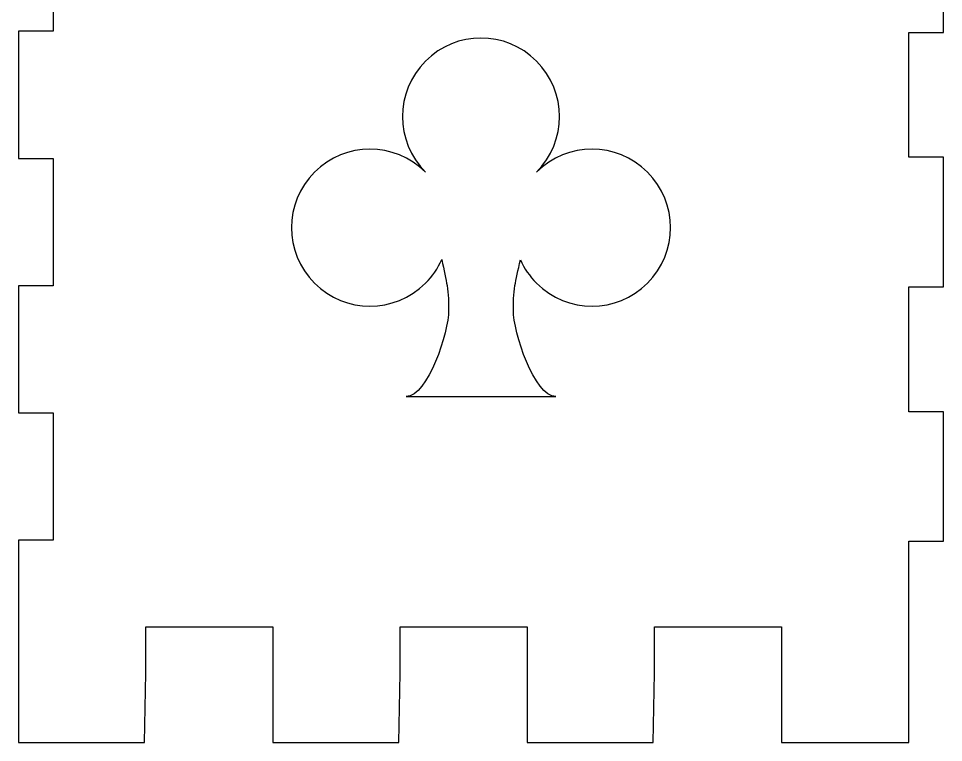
# Model space of a CAD drawing. Extents: x 33 to 452, y -592 to -16.
# Drawn here: x 289.5 to 369.5, y -118.5 to -55.9 of the extents above; entities that cross this region are included whole.
import ezdxf

# ---------------------------------------------------------------- set-up
doc = ezdxf.new("R2010")
doc.units = 0
doc.layers.add('LAYER_1', color=7, linetype='CONTINUOUS')

msp = doc.modelspace()

# ---------------------------------------------------------------- linework, layer by layer
at = {"layer": 'LAYER_1'}
for points in [[(292.523, -46.041), (292.523, -57.041), (289.523, -57.041), (289.523, -68.04), (292.523, -68.04), (292.523, -79.04), (289.523, -79.04), (289.523, -90.041), (292.523, -90.041), (292.523, -101.041), (289.523, -101.041), (289.523, -118.541), (300.423, -118.541), (300.523, -112.541), (300.523, -108.541)], [(300.523, -108.541), (311.523, -108.541), (311.523, -118.541), (322.423, -118.541), (322.523, -112.541), (322.523, -108.541), (333.523, -108.541), (333.523, -118.541), (344.423, -118.541), (344.523, -112.541), (344.523, -108.541), (355.524, -108.541), (355.524, -118.541), (366.523, -118.541), (366.523, -101.141), (369.523, -101.141), (369.523, -89.941), (366.523, -89.941), (366.523, -79.14), (369.523, -79.14), (369.523, -67.94), (366.523, -67.94), (366.523, -57.141), (369.523, -57.141), (369.523, -45.941)]]:
    msp.add_lwpolyline(points, dxfattribs=at)
msp.add_open_spline([(332.93, -76.799), (332.719, -77.7), (332.559, -78.515), (332.459, -79.027), (332.318, -79.741), (332.323, -80.626), (332.323, -81.159), (332.323, -83.037), (334.118, -88.628), (335.991, -88.628), (335.991, -88.628), (323.056, -88.628), (323.056, -88.628), (324.929, -88.628), (326.724, -83.037), (326.724, -81.159), (326.724, -80.626), (326.729, -79.741), (326.588, -79.027), (326.488, -78.515), (326.333, -77.691), (326.122, -76.789), (325.796, -77.527), (325.327, -78.222), (324.723, -78.826), (322.069, -81.475), (317.771, -81.475), (315.117, -78.826), (312.467, -76.171), (312.467, -71.874), (315.117, -69.22), (317.771, -66.571), (322.069, -66.571), (324.723, -69.22), (322.069, -66.571), (322.069, -62.268), (324.723, -59.618), (327.372, -56.964), (331.67, -56.964), (334.324, -59.618), (336.973, -62.268), (336.973, -66.571), (334.324, -69.22), (336.973, -66.571), (341.275, -66.571), (343.925, -69.22), (346.579, -71.874), (346.579, -76.171), (343.925, -78.826), (341.275, -81.475), (336.973, -81.475), (334.324, -78.826), (333.72, -78.222), (333.256, -77.537), (332.93, -76.799)], degree=3, knots=[0, 0, 0, 0, 1, 1, 1, 2, 2, 2, 3, 3, 3, 4, 4, 4, 5, 5, 5, 6, 6, 6, 7, 7, 7, 8, 8, 8, 9, 9, 9, 10, 10, 10, 11, 11, 11, 12, 12, 12, 13, 13, 13, 14, 14, 14, 15, 15, 15, 16, 16, 16, 17, 17, 17, 18, 18, 18, 18], dxfattribs=at)

doc.saveas('drawing.dxf')
